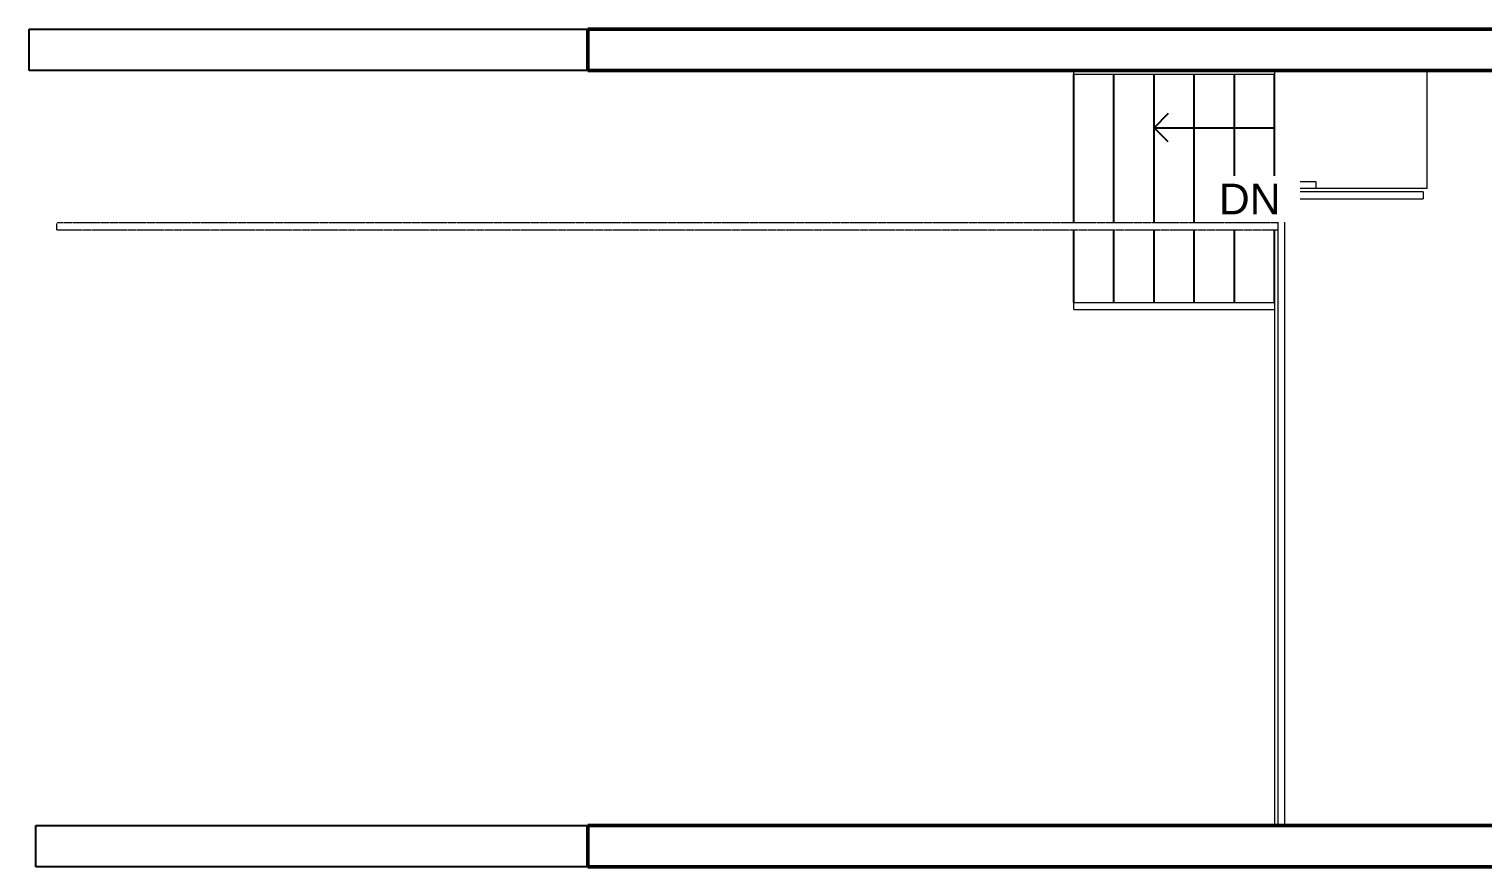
# Model space of a CAD drawing. Header units: inches. Extents: x -460 to 10305, y -938 to 5356.
# Drawn here: x -459.7 to -39.5, y 1037.3 to 1279.3 of the extents above; entities that cross this region are included whole.
import ezdxf

# ---------------------------------------------------------------- set-up
doc = ezdxf.new("R2010")
doc.units = ezdxf.units.IN
doc.header["$MEASUREMENT"] = 0
doc.linetypes.add('01-0263-G-DWG-BFP-ARCH$0$Dash 3_32_', pattern=[0.1875, 0.09375, -0.09375])
for name, color, linetype, lineweight in [('01-0263-G-DWG-BFP-ARCH$0$SP-DETL-MBND', 5, 'Continuous', 9), ('01-0263-G-DWG-BFP-ARCH$0$SP-GUARDRAIL', 160, 'Continuous', 9), ('01-0263-G-DWG-BFP-ARCH$0$SP-WALL-HALF', 42, 'Continuous', 13)]:
    doc.layers.add(name, color=color, linetype=linetype, lineweight=lineweight)
for name, color, linetype in [('01-0263-G-DWG-BFP-ARCH$0$SP-STAIRS', 1, 'Continuous'), ('01-0263-G-DWG-BFP-ARCH$0$SP-TEXT', 72, 'Continuous'), ('01-0263-G-DWG-BFP-ARCH$0$SP-WALL', 7, 'Continuous')]:
    doc.layers.add(name, color=color, linetype=linetype)
doc.styles.add('01-0263-G-DWG-BFP-ARCH$0$STANDARD', font='TXT.shx', dxfattribs={"height": 12})

# ---------------------------------------------------------------- blocks, each defined once
blk = doc.blocks.new('01-0263-G-DWG-BFP-ARCH$0$Railing - Railing-275782-GROUND FLOOR - PROPOSED')
at = {"layer": '01-0263-G-DWG-BFP-ARCH$0$SP-GUARDRAIL'}
for p, q in [((-866.6, 477.97), (-808.6, 477.97)), ((-866.6, 475.97), (-866.6, 477.97)), ((-866.6, 475.97), (-808.6, 475.97)), ((-808.6, 477.97), (-808.6, 475.97))]:
    blk.add_line(p, q, dxfattribs=at)
blk = doc.blocks.new('01-0263-G-DWG-BFP-ARCH$0$Railing - Railing-275786-GROUND FLOOR - PROPOSED')
at = {"layer": '01-0263-G-DWG-BFP-ARCH$0$SP-GUARDRAIL'}
for p, q in [((-866.6, 543.97), (-866.6, 544.97)), ((-866.6, 543.97), (-808.6, 543.97)), ((-808.6, 544.97), (-808.6, 543.97))]:
    blk.add_line(p, q, dxfattribs=at)
blk = doc.blocks.new('01-0263-G-DWG-BFP-ARCH$0$Railing - Railing-2450387-GROUND FLOOR - PROPOSED')
at = {"layer": '01-0263-G-DWG-BFP-ARCH$0$SP-GUARDRAIL'}
for p, q in [((-805.6, 507.97), (-807.6, 509.97)), ((-807.6, 509.97), (-807.6, 507.97)), ((-765.6, 509.97), (-807.6, 509.97)), ((-765.6, 509.97), (-765.6, 507.97)), ((-807.6, 507.97), (-807.6, 326.97)), ((-805.6, 326.97), (-805.6, 507.97)), ((-805.6, 507.97), (-765.6, 507.97))]:
    blk.add_line(p, q, dxfattribs=at)
blk = doc.blocks.new('01-0263-G-DWG-BFP-ARCH$0$Railing - Railing-2450625-GROUND FLOOR - PROPOSED')
at = {"layer": '01-0263-G-DWG-BFP-ARCH$0$SP-GUARDRAIL', "linetype": '01-0263-G-DWG-BFP-ARCH$0$Dash 3_32_'}
for p, q in [((-1160.6, 498.97), (-1160.6, 500.97)), ((-807.6, 500.97), (-1160.6, 500.97)), ((-807.6, 500.97), (-807.6, 498.97)), ((-1160.6, 498.97), (-807.6, 498.97))]:
    blk.add_line(p, q, dxfattribs=at)
blk = doc.blocks.new('01-0263-G-DWG-BFP-ARCH', base_point=(1295.16, 1352.86))
at = {"layer": '01-0263-G-DWG-BFP-ARCH$0$SP-DETL-MBND'}
for p, q in [((1195.16, 2582.86), (1195.16, 2584.86)), ((1195.16, 2584.86), (1207.16, 2584.86)), ((1207.16, 2584.86), (1207.16, 2582.86))]:
    blk.add_line(p, q, dxfattribs=at)
at = {"layer": '01-0263-G-DWG-BFP-ARCH$0$SP-STAIRS'}
for p, q in [((1137.16, 2572.86), (1137.16, 2615.86)), ((1148.76, 2572.86), (1148.76, 2615.86)), ((1160.36, 2572.86), (1160.36, 2615.86)), ((1171.96, 2572.86), (1171.96, 2615.86)), ((1183.56, 2572.86), (1183.56, 2615.86)), ((1195.16, 2579.86), (1195.16, 2615.86)), ((1195.16, 2572.86), (1195.16, 2579.86)), ((1137.16, 2549.86), (1137.16, 2570.86)), ((1148.76, 2549.86), (1148.76, 2570.86)), ((1160.36, 2549.86), (1160.36, 2570.86)), ((1171.96, 2549.86), (1171.96, 2570.86)), ((1183.56, 2549.86), (1183.56, 2570.86)), ((1195.16, 2549.86), (1195.16, 2570.86))]:
    blk.add_line(p, q, dxfattribs=at)
at = {"layer": '01-0263-G-DWG-BFP-ARCH$0$SP-TEXT'}
for p, q in [((1164.46, 2604.46), (1160.36, 2600.36)), ((1164.46, 2596.26), (1160.36, 2600.36)), ((1160.36, 2600.36), (1195.16, 2600.36))]:
    blk.add_line(p, q, dxfattribs=at)
at = {"layer": '01-0263-G-DWG-BFP-ARCH$0$SP-WALL'}
for p, q in [((835.16, 2616.86), (835.16, 2628.86)), ((835.16, 2628.86), (996.69, 2628.86)), ((996.69, 2616.86), (835.16, 2616.86)), ((837.16, 2386.86), (837.16, 2398.86)), ((837.16, 2398.86), (996.69, 2398.86)), ((996.69, 2386.86), (837.16, 2386.86))]:
    blk.add_line(p, q, dxfattribs=at)
at = {"layer": '01-0263-G-DWG-BFP-ARCH$0$SP-WALL', "lineweight": 50}
for p, q in [((1437.16, 2628.86), (996.69, 2628.86)), ((996.69, 2628.86), (996.69, 2616.86)), ((996.69, 2616.86), (1295.16, 2616.86)), ((1269.16, 2398.86), (996.69, 2398.86)), ((996.69, 2398.86), (996.69, 2386.86)), ((996.69, 2386.86), (1269.16, 2386.86))]:
    blk.add_line(p, q, dxfattribs=at)
at = {"layer": '01-0263-G-DWG-BFP-ARCH$0$SP-WALL-HALF'}
for p, q in [((1239.16, 2616.86), (1239.16, 2582.86)), ((1239.16, 2582.86), (1195.16, 2582.86)), ((1195.16, 2582.86), (1195.16, 2572.86)), ((1195.16, 2570.86), (1195.16, 2549.86)), ((1195.16, 2547.86), (1195.16, 2398.86))]:
    blk.add_line(p, q, dxfattribs=at)
at = {"layer": '01-0263-G-DWG-BFP-ARCH$0$SP-GUARDRAIL'}
for name in ['01-0263-G-DWG-BFP-ARCH$0$Railing - Railing-275786-GROUND FLOOR - PROPOSED', '01-0263-G-DWG-BFP-ARCH$0$Railing - Railing-2450387-GROUND FLOOR - PROPOSED', '01-0263-G-DWG-BFP-ARCH$0$Railing - Railing-275782-GROUND FLOOR - PROPOSED']:
    blk.add_blockref(name, (2003.76, 2071.89), dxfattribs=at)
at = {"layer": '01-0263-G-DWG-BFP-ARCH$0$SP-GUARDRAIL', "linetype": '01-0263-G-DWG-BFP-ARCH$0$Dash 3_32_'}
blk.add_blockref('01-0263-G-DWG-BFP-ARCH$0$Railing - Railing-2450625-GROUND FLOOR - PROPOSED', (2003.76, 2071.89), dxfattribs=at)
at = {"layer": '01-0263-G-DWG-BFP-ARCH$0$SP-TEXT', "insert": (1179.07, 2584.22), "char_height": 8.8518, "width": 21.2677, "attachment_point": 1, "line_spacing_factor": 0.938532, "style": '01-0263-G-DWG-BFP-ARCH$0$STANDARD', "bg_fill": 3, "box_fill_scale": 1.25, "bg_fill_color": 0, "bg_fill_transparency": 0}
blk.add_mtext('\\fArial|b0|i0|c0|p34|;DN', dxfattribs=at)

msp = doc.modelspace()

# ---------------------------------------------------------------- block references
msp.add_blockref('01-0263-G-DWG-BFP-ARCH', (0.26, 3.26))

doc.saveas('drawing.dxf')
